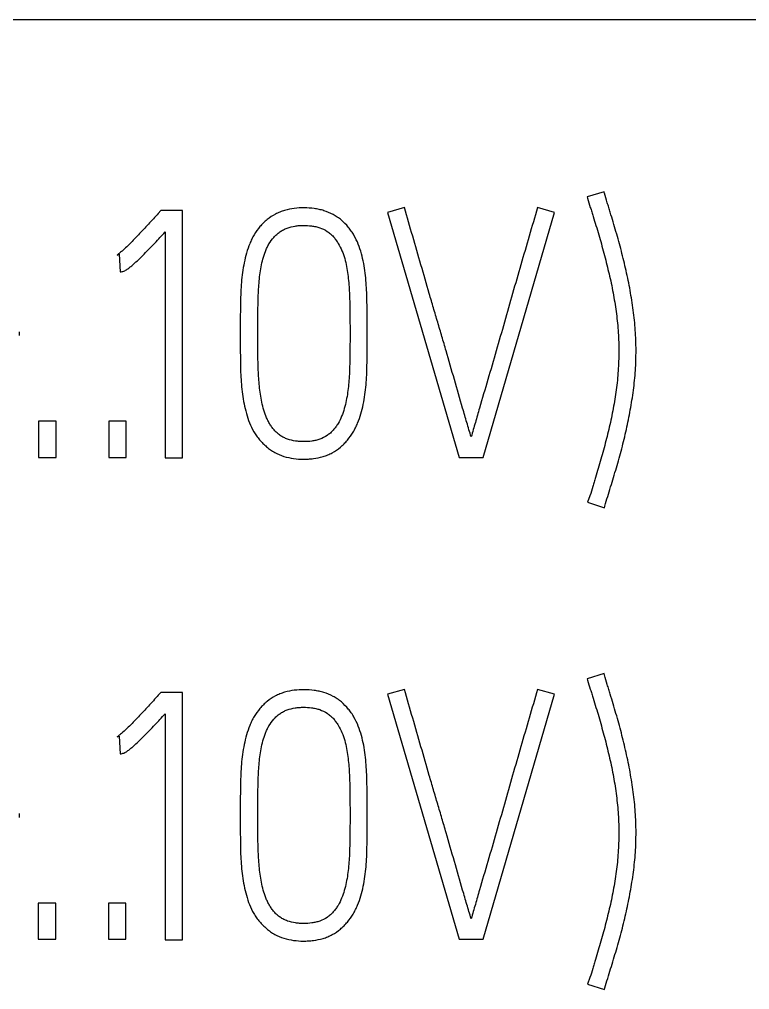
# Model space of a CAD drawing. Extents: x 0 to 420, y 0 to 297.
# Drawn here: x 109.46 to 114.46, y 217.73 to 224.38 of the extents above; entities that cross this region are included whole.
import ezdxf

# ---------------------------------------------------------------- set-up
doc = ezdxf.new("R2010")
doc.units = 0
doc.header["$LTSCALE"] = 23.1
doc.layers.add('10000_FRONT', color=7, linetype='CONTINUOUS')
doc.layers.add('10500_FRONT_LABELING', color=7, linetype='CONTINUOUS')

msp = doc.modelspace()

# ---------------------------------------------------------------- linework, layer by layer
at = {"layer": '10000_FRONT', "color": 7, "linetype": 'CONTINUOUS'}
msp.add_line((91.5146, 224.3763), (163.0146, 224.3763), dxfattribs=at)
at = {"layer": '10500_FRONT_LABELING', "color": 7, "linetype": 'CONTINUOUS'}
for p, q in [((113.4609, 223.1965), (113.3454, 223.1611)), ((113.4633, 223.1871), (113.4609, 223.1965)), ((113.3454, 223.1611), (113.3477, 223.1517)), ((110.424, 223.0668), (110.4075, 223.048)), ((110.5725, 223.0668), (110.424, 223.0668)), ((110.5725, 221.3739), (110.5725, 223.0668)), ((112.0934, 223.088), (111.9778, 223.055)), ((111.9778, 223.055), (112.4682, 221.3763)), ((112.6333, 221.3763), (113.1214, 223.055)), ((113.1214, 223.055), (113.0058, 223.088)), ((110.4547, 222.9206), (110.4547, 221.3739)), ((110.1246, 222.7627), (110.1387, 222.7674)), ((110.1387, 222.7674), (110.1458, 222.6471)), ((109.4558, 222.2109), (109.4558, 222.2369)), ((110.9687, 222.2369), (110.9687, 222.2109)), ((111.0889, 222.2109), (111.0889, 222.2369)), ((111.7208, 222.2369), (111.7208, 222.2109)), ((111.8387, 222.2109), (111.8387, 222.2369)), ((109.5866, 221.6238), (109.5866, 221.3763)), ((109.7068, 221.6238), (109.5866, 221.6238)), ((109.7068, 221.3763), (109.7068, 221.6238)), ((110.0676, 221.6238), (110.0676, 221.3763)), ((110.1878, 221.6238), (110.0676, 221.6238)), ((110.1878, 221.3763), (110.1878, 221.6238)), ((109.5866, 221.3763), (109.7068, 221.3763)), ((110.0676, 221.3763), (110.1878, 221.3763)), ((110.4547, 221.3739), (110.5725, 221.3739)), ((112.4682, 221.3763), (112.6333, 221.3763)), ((113.3642, 221.1145), (113.3477, 221.0697)), ((113.3477, 221.0697), (113.4633, 221.032)), ((113.4633, 221.032), (113.4656, 221.0438)), ((113.4609, 219.8965), (113.3454, 219.8611)), ((113.3454, 219.8611), (113.3477, 219.8517)), ((113.4633, 219.8871), (113.4609, 219.8965)), ((110.424, 219.7668), (110.4075, 219.748)), ((110.5725, 219.7668), (110.424, 219.7668)), ((110.5725, 218.0739), (110.5725, 219.7668)), ((112.0934, 219.788), (111.9778, 219.755)), ((111.9778, 219.755), (112.4682, 218.0763)), ((112.6333, 218.0763), (113.1214, 219.755)), ((113.1214, 219.755), (113.0058, 219.788)), ((110.4547, 219.6206), (110.4547, 218.0739)), ((110.1246, 219.4627), (110.1387, 219.4674)), ((110.1387, 219.4674), (110.1458, 219.3471)), ((109.4558, 218.9109), (109.4558, 218.9369)), ((110.9687, 218.9369), (110.9687, 218.9109)), ((111.0889, 218.9109), (111.0889, 218.9369)), ((111.7208, 218.9369), (111.7208, 218.9109)), ((111.8387, 218.9109), (111.8387, 218.9369)), ((109.5846, 218.3238), (109.5846, 218.0763)), ((109.7048, 218.3238), (109.5846, 218.3238)), ((109.7048, 218.0763), (109.7048, 218.3238)), ((110.0656, 218.3238), (110.0656, 218.0763)), ((110.1858, 218.3238), (110.0656, 218.3238)), ((110.1858, 218.0763), (110.1858, 218.3238)), ((109.5846, 218.0763), (109.7048, 218.0763)), ((110.0656, 218.0763), (110.1858, 218.0763)), ((110.4547, 218.0739), (110.5725, 218.0739)), ((112.4682, 218.0763), (112.6333, 218.0763)), ((113.3642, 217.8145), (113.3477, 217.7697)), ((113.3477, 217.7697), (113.4633, 217.732)), ((113.4633, 217.732), (113.4656, 217.7438))]:
    msp.add_line(p, q, dxfattribs=at)
for points, knots in [([(113.4656, 221.0438), (113.4793, 221.0872), (113.4928, 221.1307), (113.5195, 221.2178), (113.5329, 221.2613), (113.5587, 221.3485), (113.5711, 221.3922), (113.5939, 221.48), (113.6045, 221.5241), (113.6241, 221.6126), (113.633, 221.657), (113.6489, 221.7462), (113.6562, 221.791), (113.6683, 221.881), (113.673, 221.9262), (113.6774, 221.9947), (113.6785, 222.0176), (113.6799, 222.0635), (113.6802, 222.0866), (113.68, 222.1558), (113.6784, 222.2018), (113.6722, 222.2933), (113.6674, 222.3389), (113.6552, 222.4298), (113.6479, 222.4751), (113.6316, 222.5655), (113.6224, 222.6106), (113.6022, 222.7005), (113.5913, 222.7452), (113.5682, 222.8343), (113.5559, 222.8786), (113.5365, 222.9448), (113.5299, 222.9669), (113.5168, 223.011), (113.5103, 223.033), (113.5005, 223.0661), (113.4971, 223.0771), (113.4903, 223.0991), (113.4867, 223.11), (113.476, 223.1429), (113.4688, 223.1648), (113.4633, 223.1871)], [0, 0, 0, 0, 0.0625, 0.0625, 0.125, 0.125, 0.1875, 0.1875, 0.25, 0.25, 0.3125, 0.3125, 0.375, 0.375, 0.4375, 0.4375, 0.46875, 0.46875, 0.5, 0.5, 0.5625, 0.5625, 0.625, 0.625, 0.6875, 0.6875, 0.75, 0.75, 0.8125, 0.8125, 0.875, 0.875, 0.90625, 0.90625, 0.9375, 0.9375, 0.953125, 0.953125, 0.96875, 0.96875, 1, 1, 1, 1]), ([(113.3477, 223.1517), (113.353, 223.1305), (113.3599, 223.1098), (113.3705, 223.0788), (113.374, 223.0685), (113.3808, 223.0477), (113.384, 223.0373), (113.3936, 223.006), (113.3997, 222.9851), (113.4121, 222.9433), (113.4184, 222.9224), (113.4368, 222.8596), (113.4486, 222.8176), (113.471, 222.7334), (113.4818, 222.6911), (113.5021, 222.6062), (113.5116, 222.5635), (113.5281, 222.478), (113.5354, 222.4351), (113.5477, 222.3492), (113.5526, 222.3061), (113.5595, 222.2198), (113.5614, 222.1765), (113.5627, 222.0898), (113.562, 222.0463), (113.5586, 221.9809), (113.5571, 221.9591), (113.5534, 221.9155), (113.5511, 221.8938), (113.5434, 221.829), (113.5369, 221.786), (113.5221, 221.7005), (113.5136, 221.658), (113.4948, 221.5735), (113.4846, 221.5314), (113.4684, 221.4684), (113.4629, 221.4475), (113.4514, 221.4057), (113.4455, 221.3848), (113.4336, 221.3431), (113.4275, 221.3223), (113.4151, 221.2807), (113.4087, 221.2599), (113.3992, 221.2287), (113.3961, 221.2183), (113.3899, 221.1975), (113.3869, 221.1871), (113.3779, 221.1559), (113.3718, 221.135), (113.3642, 221.1145)], [0, 0, 0, 0, 0.03125, 0.03125, 0.046875, 0.046875, 0.0625, 0.0625, 0.09375, 0.09375, 0.125, 0.125, 0.1875, 0.1875, 0.25, 0.25, 0.3125, 0.3125, 0.375, 0.375, 0.4375, 0.4375, 0.5, 0.5, 0.5625, 0.5625, 0.59375, 0.59375, 0.625, 0.625, 0.6875, 0.6875, 0.75, 0.75, 0.8125, 0.8125, 0.84375, 0.84375, 0.875, 0.875, 0.90625, 0.90625, 0.9375, 0.9375, 0.953125, 0.953125, 0.96875, 0.96875, 1, 1, 1, 1]), ([(110.4075, 223.048), (110.3965, 223.0353), (110.385, 223.0231), (110.3624, 222.9983), (110.3511, 222.9859), (110.3171, 222.9489), (110.2942, 222.9244), (110.248, 222.8758), (110.2248, 222.8515), (110.1887, 222.8165), (110.1764, 222.8051), (110.1575, 222.7885), (110.1512, 222.7831), (110.1383, 222.7724), (110.1317, 222.7672), (110.1246, 222.7627)], [0, 0, 0, 0, 0.125, 0.125, 0.25, 0.25, 0.5, 0.5, 0.75, 0.75, 0.875, 0.875, 0.9375, 0.9375, 1, 1, 1, 1]), ([(111.8387, 222.2369), (111.8387, 222.2817), (111.8384, 222.3265), (111.8374, 222.416), (111.837, 222.4608), (111.8334, 222.5501), (111.83, 222.5947), (111.8218, 222.6613), (111.8185, 222.6834), (111.8102, 222.7276), (111.8051, 222.7496), (111.7928, 222.7935), (111.7858, 222.8152), (111.7692, 222.8573), (111.7596, 222.8779), (111.7423, 222.9075), (111.7361, 222.9172), (111.7231, 222.9358), (111.7163, 222.9448), (111.6946, 222.971), (111.6788, 222.9871), (111.6526, 223.0091), (111.6433, 223.0161), (111.6245, 223.029), (111.6148, 223.0349), (111.5849, 223.051), (111.564, 223.0596), (111.5312, 223.0698), (111.52, 223.0727), (111.4977, 223.0776), (111.4865, 223.0795), (111.4528, 223.0842), (111.4302, 223.0856), (111.3846, 223.0858), (111.3616, 223.0846), (111.3166, 223.0789), (111.2945, 223.0744), (111.262, 223.0648), (111.2513, 223.0611), (111.2302, 223.0527), (111.2196, 223.048), (111.1891, 223.0321), (111.1702, 223.0195), (111.1438, 222.9981), (111.1353, 222.9904), (111.1189, 222.9743), (111.1111, 222.9659), (111.089, 222.9398), (111.0758, 222.9214), (111.0582, 222.892), (111.0528, 222.8818), (111.0427, 222.8613), (111.0382, 222.8509), (111.0254, 222.8194), (111.0182, 222.798), (111.0055, 222.7546), (111.0001, 222.7326), (110.991, 222.688), (110.9873, 222.6655), (110.978, 222.5982), (110.9743, 222.5531), (110.9714, 222.4855), (110.9708, 222.4629), (110.97, 222.4177), (110.9697, 222.3951), (110.9689, 222.3273), (110.9687, 222.2821), (110.9687, 222.2369)], [0, 0, 0, 0, 0.0625, 0.0625, 0.125, 0.125, 0.1875, 0.1875, 0.21875, 0.21875, 0.25, 0.25, 0.28125, 0.28125, 0.3125, 0.3125, 0.328125, 0.328125, 0.34375, 0.34375, 0.375, 0.375, 0.390625, 0.390625, 0.40625, 0.40625, 0.4375, 0.4375, 0.453125, 0.453125, 0.46875, 0.46875, 0.5, 0.5, 0.53125, 0.53125, 0.5625, 0.5625, 0.578125, 0.578125, 0.59375, 0.59375, 0.625, 0.625, 0.640625, 0.640625, 0.65625, 0.65625, 0.6875, 0.6875, 0.703125, 0.703125, 0.71875, 0.71875, 0.75, 0.75, 0.78125, 0.78125, 0.8125, 0.8125, 0.875, 0.875, 0.90625, 0.90625, 0.9375, 0.9375, 1, 1, 1, 1]), ([(112.5508, 221.5177), (112.5455, 221.5339), (112.5406, 221.5502), (112.5308, 221.5829), (112.526, 221.5992), (112.5115, 221.6483), (112.502, 221.681), (112.4734, 221.7791), (112.4546, 221.8446), (112.4168, 221.9756), (112.398, 222.0411), (112.3695, 222.1393), (112.36, 222.172), (112.3408, 222.2374), (112.3311, 222.27), (112.3116, 222.3353), (112.3019, 222.368), (112.2827, 222.4334), (112.2733, 222.4661), (112.2449, 222.5644), (112.2261, 222.6298), (112.1691, 222.8262), (112.131, 222.957), (112.0934, 223.088)], [0, 0, 0, 0, 0.03125, 0.03125, 0.0625, 0.0625, 0.125, 0.125, 0.25, 0.25, 0.375, 0.375, 0.4375, 0.4375, 0.5, 0.5, 0.5625, 0.5625, 0.625, 0.625, 0.75, 0.75, 1, 1, 1, 1]), ([(113.0058, 223.088), (112.9673, 222.9574), (112.929, 222.8266), (112.8532, 222.5649), (112.8157, 222.4339), (112.7599, 222.2373), (112.7412, 222.1718), (112.7036, 222.0409), (112.6846, 221.9754), (112.6462, 221.8447), (112.6265, 221.7795), (112.5979, 221.6814), (112.5886, 221.6486), (112.5747, 221.5994), (112.5701, 221.583), (112.5608, 221.5503), (112.556, 221.5339), (112.5508, 221.5177)], [0, 0, 0, 0, 0.25, 0.25, 0.5, 0.5, 0.625, 0.625, 0.75, 0.75, 0.875, 0.875, 0.9375, 0.9375, 0.96875, 0.96875, 1, 1, 1, 1]), ([(110.1458, 222.6471), (110.1502, 222.6471), (110.1546, 222.6478), (110.1631, 222.6497), (110.1674, 222.6507), (110.1757, 222.6537), (110.1796, 222.6557), (110.1871, 222.66), (110.1908, 222.6624), (110.2015, 222.6699), (110.2084, 222.6752), (110.222, 222.6862), (110.2286, 222.6918), (110.2482, 222.709), (110.2609, 222.7209), (110.286, 222.745), (110.2983, 222.7572), (110.3352, 222.7942), (110.3593, 222.8193), (110.4072, 222.8697), (110.431, 222.8952), (110.4547, 222.9206)], [0, 0, 0, 0, 0.03125, 0.03125, 0.0625, 0.0625, 0.09375, 0.09375, 0.125, 0.125, 0.1875, 0.1875, 0.25, 0.25, 0.375, 0.375, 0.5, 0.5, 0.75, 0.75, 1, 1, 1, 1]), ([(111.0889, 222.2369), (111.0889, 222.274), (111.0891, 222.3111), (111.09, 222.3854), (111.0905, 222.4225), (111.0921, 222.4781), (111.0928, 222.4967), (111.0949, 222.5337), (111.0962, 222.5522), (111.0993, 222.5892), (111.1011, 222.6077), (111.1057, 222.6447), (111.1083, 222.6631), (111.1151, 222.6995), (111.1192, 222.7175), (111.1288, 222.7531), (111.1344, 222.7706), (111.1445, 222.7964), (111.1482, 222.805), (111.1563, 222.8218), (111.1608, 222.8301), (111.1754, 222.8544), (111.1864, 222.8696), (111.2051, 222.8907), (111.2117, 222.8975), (111.2257, 222.9102), (111.2403, 222.9221), (111.2563, 222.9319), (111.2731, 222.9406), (111.2819, 222.9444), (111.3085, 222.9541), (111.3268, 222.9584), (111.3547, 222.9626), (111.3642, 222.9637), (111.383, 222.965), (111.3924, 222.9654), (111.4206, 222.9655), (111.4392, 222.9646), (111.4671, 222.9608), (111.4763, 222.9591), (111.4948, 222.9549), (111.504, 222.9523), (111.5309, 222.9432), (111.548, 222.9351), (111.5719, 222.9196), (111.5796, 222.9139), (111.5938, 222.9016), (111.6005, 222.895), (111.613, 222.8809), (111.6188, 222.8734), (111.63, 222.858), (111.6352, 222.8502), (111.6499, 222.8261), (111.6584, 222.8094), (111.6729, 222.7747), (111.6791, 222.7567), (111.6895, 222.7206), (111.6938, 222.7024), (111.7009, 222.6658), (111.7037, 222.6474), (111.7083, 222.6104), (111.7102, 222.5919), (111.7134, 222.5547), (111.7147, 222.5361), (111.7168, 222.4988), (111.7175, 222.4801), (111.7192, 222.424), (111.7198, 222.3866), (111.7206, 222.3117), (111.7208, 222.2743), (111.7208, 222.2369)], [0, 0, 0, 0, 0.0625, 0.0625, 0.125, 0.125, 0.15625, 0.15625, 0.1875, 0.1875, 0.21875, 0.21875, 0.25, 0.25, 0.28125, 0.28125, 0.3125, 0.3125, 0.328125, 0.328125, 0.34375, 0.34375, 0.375, 0.375, 0.390625, 0.390625, 0.40625, 0.421875, 0.421875, 0.4375, 0.4375, 0.46875, 0.46875, 0.484375, 0.484375, 0.5, 0.5, 0.53125, 0.53125, 0.546875, 0.546875, 0.5625, 0.5625, 0.59375, 0.59375, 0.609375, 0.609375, 0.625, 0.625, 0.640625, 0.640625, 0.65625, 0.65625, 0.6875, 0.6875, 0.71875, 0.71875, 0.75, 0.75, 0.78125, 0.78125, 0.8125, 0.8125, 0.84375, 0.84375, 0.875, 0.875, 0.9375, 0.9375, 1, 1, 1, 1]), ([(110.9687, 222.2109), (110.9687, 222.1662), (110.9689, 222.1216), (110.9697, 222.0546), (110.97, 222.0323), (110.9708, 221.9877), (110.9713, 221.9654), (110.9741, 221.8986), (110.9778, 221.8542), (110.9868, 221.7879), (110.9903, 221.7658), (110.9991, 221.7219), (111.0044, 221.6999), (111.0169, 221.6562), (111.024, 221.6347), (111.0406, 221.5927), (111.0503, 221.5722), (111.0677, 221.5428), (111.0739, 221.5332), (111.0872, 221.5147), (111.0942, 221.5059), (111.1089, 221.4888), (111.1166, 221.4805), (111.1326, 221.4646), (111.1408, 221.4569), (111.1581, 221.4422), (111.1671, 221.4351), (111.1857, 221.4219), (111.1953, 221.4158), (111.2249, 221.3993), (111.2458, 221.3906), (111.2895, 221.377), (111.3117, 221.3723), (111.3564, 221.366), (111.379, 221.3646), (111.4131, 221.3644), (111.4246, 221.3647), (111.4472, 221.366), (111.4585, 221.367), (111.492, 221.3713), (111.5141, 221.3759), (111.5466, 221.3856), (111.5573, 221.3894), (111.5785, 221.3981), (111.5888, 221.403), (111.6187, 221.4191), (111.6373, 221.4319), (111.6634, 221.4539), (111.6719, 221.4617), (111.6879, 221.4778), (111.6955, 221.4861), (111.7173, 221.5119), (111.7305, 221.5303), (111.7481, 221.5594), (111.7535, 221.5695), (111.7637, 221.5898), (111.7683, 221.6001), (111.7813, 221.6313), (111.7887, 221.6526), (111.8017, 221.6956), (111.8071, 221.7175), (111.8163, 221.7619), (111.82, 221.7842), (111.8293, 221.8513), (111.8331, 221.8961), (111.836, 221.9635), (111.8366, 221.9859), (111.8374, 222.0309), (111.8377, 222.0534), (111.8384, 222.1209), (111.8387, 222.1659), (111.8387, 222.2109)], [0, 0, 0, 0, 0.0625, 0.0625, 0.09375, 0.09375, 0.125, 0.125, 0.1875, 0.1875, 0.21875, 0.21875, 0.25, 0.25, 0.28125, 0.28125, 0.3125, 0.3125, 0.328125, 0.328125, 0.34375, 0.34375, 0.359375, 0.359375, 0.375, 0.375, 0.390625, 0.390625, 0.40625, 0.40625, 0.4375, 0.4375, 0.46875, 0.46875, 0.5, 0.5, 0.515625, 0.515625, 0.53125, 0.53125, 0.5625, 0.5625, 0.578125, 0.578125, 0.59375, 0.59375, 0.625, 0.625, 0.640625, 0.640625, 0.65625, 0.65625, 0.6875, 0.6875, 0.703125, 0.703125, 0.71875, 0.71875, 0.75, 0.75, 0.78125, 0.78125, 0.8125, 0.8125, 0.875, 0.875, 0.90625, 0.90625, 0.9375, 0.9375, 1, 1, 1, 1]), ([(111.7208, 222.2109), (111.7208, 222.1737), (111.7206, 222.1365), (111.7197, 222.0621), (111.7192, 222.0249), (111.7174, 221.9691), (111.7166, 221.9506), (111.7143, 221.9134), (111.7128, 221.8949), (111.7074, 221.8392), (111.7026, 221.8022), (111.6913, 221.7475), (111.6868, 221.7294), (111.6765, 221.6935), (111.6706, 221.6758), (111.6566, 221.6415), (111.6485, 221.6249), (111.634, 221.601), (111.6288, 221.5931), (111.6178, 221.5779), (111.6119, 221.5706), (111.5996, 221.5566), (111.593, 221.55), (111.579, 221.5375), (111.5715, 221.5317), (111.5482, 221.5158), (111.5315, 221.5076), (111.5049, 221.4982), (111.4958, 221.4956), (111.4775, 221.4913), (111.4499, 221.4863), (111.422, 221.4847), (111.3938, 221.4847), (111.3843, 221.4851), (111.3657, 221.4863), (111.3564, 221.4873), (111.3288, 221.4914), (111.3107, 221.4955), (111.2842, 221.5049), (111.2754, 221.5086), (111.2586, 221.517), (111.2505, 221.5218), (111.2351, 221.5323), (111.2277, 221.5381), (111.2136, 221.5507), (111.207, 221.5574), (111.1947, 221.5715), (111.189, 221.5788), (111.1781, 221.594), (111.173, 221.6018), (111.1635, 221.618), (111.1591, 221.6263), (111.1511, 221.6433), (111.1475, 221.6518), (111.1374, 221.6779), (111.1319, 221.6956), (111.122, 221.7315), (111.1177, 221.7497), (111.1068, 221.8046), (111.1021, 221.8413), (111.0968, 221.8966), (111.0953, 221.915), (111.0931, 221.9519), (111.0923, 221.9704), (111.0905, 222.0258), (111.09, 222.0628), (111.0891, 222.1369), (111.0889, 222.1739), (111.0889, 222.2109)], [0, 0, 0, 0, 0.0625, 0.0625, 0.125, 0.125, 0.15625, 0.15625, 0.1875, 0.1875, 0.25, 0.25, 0.28125, 0.28125, 0.3125, 0.3125, 0.34375, 0.34375, 0.359375, 0.359375, 0.375, 0.375, 0.390625, 0.390625, 0.40625, 0.40625, 0.4375, 0.4375, 0.453125, 0.453125, 0.46875, 0.5, 0.5, 0.515625, 0.515625, 0.53125, 0.53125, 0.5625, 0.5625, 0.578125, 0.578125, 0.59375, 0.59375, 0.609375, 0.609375, 0.625, 0.625, 0.640625, 0.640625, 0.65625, 0.65625, 0.671875, 0.671875, 0.6875, 0.6875, 0.71875, 0.71875, 0.75, 0.75, 0.8125, 0.8125, 0.84375, 0.84375, 0.875, 0.875, 0.9375, 0.9375, 1, 1, 1, 1]), ([(113.4656, 217.7438), (113.4793, 217.7872), (113.4928, 217.8307), (113.5195, 217.9178), (113.5329, 217.9613), (113.5587, 218.0485), (113.5711, 218.0922), (113.5939, 218.18), (113.6045, 218.2241), (113.6241, 218.3126), (113.633, 218.357), (113.6489, 218.4462), (113.6562, 218.491), (113.6683, 218.581), (113.673, 218.6262), (113.6774, 218.6947), (113.6785, 218.7176), (113.6799, 218.7635), (113.6802, 218.7866), (113.68, 218.8558), (113.6784, 218.9018), (113.6722, 218.9933), (113.6674, 219.0389), (113.6552, 219.1298), (113.6479, 219.1751), (113.6316, 219.2655), (113.6224, 219.3106), (113.6022, 219.4005), (113.5913, 219.4452), (113.5682, 219.5343), (113.5559, 219.5786), (113.5365, 219.6448), (113.5299, 219.6669), (113.5168, 219.711), (113.5103, 219.733), (113.5005, 219.7661), (113.4971, 219.7771), (113.4903, 219.7991), (113.4867, 219.81), (113.476, 219.8429), (113.4688, 219.8648), (113.4633, 219.8871)], [0, 0, 0, 0, 0.0625, 0.0625, 0.125, 0.125, 0.1875, 0.1875, 0.25, 0.25, 0.3125, 0.3125, 0.375, 0.375, 0.4375, 0.4375, 0.46875, 0.46875, 0.5, 0.5, 0.5625, 0.5625, 0.625, 0.625, 0.6875, 0.6875, 0.75, 0.75, 0.8125, 0.8125, 0.875, 0.875, 0.90625, 0.90625, 0.9375, 0.9375, 0.953125, 0.953125, 0.96875, 0.96875, 1, 1, 1, 1]), ([(113.3477, 219.8517), (113.353, 219.8305), (113.3599, 219.8098), (113.3705, 219.7788), (113.374, 219.7685), (113.3808, 219.7477), (113.384, 219.7373), (113.3936, 219.706), (113.3997, 219.6851), (113.4121, 219.6433), (113.4184, 219.6224), (113.4368, 219.5596), (113.4486, 219.5176), (113.471, 219.4334), (113.4818, 219.3911), (113.5021, 219.3062), (113.5116, 219.2635), (113.5281, 219.178), (113.5354, 219.1351), (113.5477, 219.0492), (113.5526, 219.0061), (113.5595, 218.9198), (113.5614, 218.8765), (113.5627, 218.7898), (113.562, 218.7463), (113.5586, 218.6809), (113.5571, 218.6591), (113.5534, 218.6155), (113.5511, 218.5938), (113.5434, 218.529), (113.5369, 218.486), (113.5221, 218.4005), (113.5136, 218.358), (113.4948, 218.2735), (113.4846, 218.2314), (113.4684, 218.1684), (113.4629, 218.1475), (113.4514, 218.1057), (113.4455, 218.0848), (113.4336, 218.0431), (113.4275, 218.0223), (113.4151, 217.9807), (113.4087, 217.9599), (113.3992, 217.9287), (113.3961, 217.9183), (113.3899, 217.8975), (113.3869, 217.8871), (113.3779, 217.8559), (113.3718, 217.835), (113.3642, 217.8145)], [0, 0, 0, 0, 0.03125, 0.03125, 0.046875, 0.046875, 0.0625, 0.0625, 0.09375, 0.09375, 0.125, 0.125, 0.1875, 0.1875, 0.25, 0.25, 0.3125, 0.3125, 0.375, 0.375, 0.4375, 0.4375, 0.5, 0.5, 0.5625, 0.5625, 0.59375, 0.59375, 0.625, 0.625, 0.6875, 0.6875, 0.75, 0.75, 0.8125, 0.8125, 0.84375, 0.84375, 0.875, 0.875, 0.90625, 0.90625, 0.9375, 0.9375, 0.953125, 0.953125, 0.96875, 0.96875, 1, 1, 1, 1]), ([(110.4075, 219.748), (110.3965, 219.7353), (110.385, 219.7231), (110.3624, 219.6983), (110.3511, 219.6859), (110.3171, 219.6489), (110.2942, 219.6244), (110.248, 219.5758), (110.2248, 219.5515), (110.1887, 219.5165), (110.1764, 219.5051), (110.1575, 219.4885), (110.1512, 219.4831), (110.1383, 219.4724), (110.1317, 219.4672), (110.1246, 219.4627)], [0, 0, 0, 0, 0.125, 0.125, 0.25, 0.25, 0.5, 0.5, 0.75, 0.75, 0.875, 0.875, 0.9375, 0.9375, 1, 1, 1, 1]), ([(111.8387, 218.9369), (111.8387, 218.9817), (111.8384, 219.0265), (111.8374, 219.116), (111.837, 219.1608), (111.8334, 219.2501), (111.83, 219.2947), (111.8218, 219.3613), (111.8185, 219.3834), (111.8102, 219.4276), (111.8051, 219.4496), (111.7928, 219.4935), (111.7858, 219.5152), (111.7692, 219.5573), (111.7596, 219.5779), (111.7423, 219.6075), (111.7361, 219.6172), (111.7231, 219.6358), (111.7163, 219.6448), (111.6946, 219.671), (111.6788, 219.6871), (111.6526, 219.7091), (111.6433, 219.7161), (111.6245, 219.729), (111.6148, 219.7349), (111.5849, 219.751), (111.564, 219.7596), (111.5312, 219.7698), (111.52, 219.7727), (111.4977, 219.7776), (111.4865, 219.7795), (111.4528, 219.7842), (111.4302, 219.7856), (111.3846, 219.7858), (111.3616, 219.7846), (111.3166, 219.7789), (111.2945, 219.7744), (111.262, 219.7648), (111.2513, 219.7611), (111.2302, 219.7527), (111.2196, 219.748), (111.1891, 219.7321), (111.1702, 219.7195), (111.1438, 219.6981), (111.1353, 219.6904), (111.1189, 219.6743), (111.1111, 219.6659), (111.089, 219.6398), (111.0758, 219.6214), (111.0582, 219.592), (111.0528, 219.5818), (111.0427, 219.5613), (111.0382, 219.5509), (111.0254, 219.5194), (111.0182, 219.498), (111.0055, 219.4546), (111.0001, 219.4326), (110.991, 219.388), (110.9873, 219.3655), (110.978, 219.2982), (110.9743, 219.2531), (110.9714, 219.1855), (110.9708, 219.1629), (110.97, 219.1177), (110.9697, 219.0951), (110.9689, 219.0273), (110.9687, 218.9821), (110.9687, 218.9369)], [0, 0, 0, 0, 0.0625, 0.0625, 0.125, 0.125, 0.1875, 0.1875, 0.21875, 0.21875, 0.25, 0.25, 0.28125, 0.28125, 0.3125, 0.3125, 0.328125, 0.328125, 0.34375, 0.34375, 0.375, 0.375, 0.390625, 0.390625, 0.40625, 0.40625, 0.4375, 0.4375, 0.453125, 0.453125, 0.46875, 0.46875, 0.5, 0.5, 0.53125, 0.53125, 0.5625, 0.5625, 0.578125, 0.578125, 0.59375, 0.59375, 0.625, 0.625, 0.640625, 0.640625, 0.65625, 0.65625, 0.6875, 0.6875, 0.703125, 0.703125, 0.71875, 0.71875, 0.75, 0.75, 0.78125, 0.78125, 0.8125, 0.8125, 0.875, 0.875, 0.90625, 0.90625, 0.9375, 0.9375, 1, 1, 1, 1]), ([(112.5508, 218.2177), (112.5455, 218.2339), (112.5406, 218.2502), (112.5308, 218.2829), (112.526, 218.2992), (112.5115, 218.3483), (112.502, 218.381), (112.4734, 218.4791), (112.4546, 218.5446), (112.4168, 218.6756), (112.398, 218.7411), (112.3695, 218.8393), (112.36, 218.872), (112.3408, 218.9374), (112.3311, 218.97), (112.3116, 219.0353), (112.3019, 219.068), (112.2827, 219.1334), (112.2733, 219.1661), (112.2449, 219.2644), (112.2261, 219.3298), (112.1691, 219.5262), (112.131, 219.657), (112.0934, 219.788)], [0, 0, 0, 0, 0.03125, 0.03125, 0.0625, 0.0625, 0.125, 0.125, 0.25, 0.25, 0.375, 0.375, 0.4375, 0.4375, 0.5, 0.5, 0.5625, 0.5625, 0.625, 0.625, 0.75, 0.75, 1, 1, 1, 1]), ([(113.0058, 219.788), (112.9673, 219.6574), (112.929, 219.5266), (112.8532, 219.2649), (112.8157, 219.1339), (112.7599, 218.9373), (112.7412, 218.8718), (112.7036, 218.7409), (112.6846, 218.6754), (112.6462, 218.5447), (112.6265, 218.4795), (112.5979, 218.3814), (112.5886, 218.3486), (112.5747, 218.2994), (112.5701, 218.283), (112.5608, 218.2503), (112.556, 218.2339), (112.5508, 218.2177)], [0, 0, 0, 0, 0.25, 0.25, 0.5, 0.5, 0.625, 0.625, 0.75, 0.75, 0.875, 0.875, 0.9375, 0.9375, 0.96875, 0.96875, 1, 1, 1, 1]), ([(111.0889, 218.9369), (111.0889, 218.974), (111.0891, 219.0111), (111.09, 219.0854), (111.0905, 219.1225), (111.0921, 219.1781), (111.0928, 219.1967), (111.0949, 219.2337), (111.0962, 219.2522), (111.0993, 219.2892), (111.1011, 219.3077), (111.1057, 219.3447), (111.1083, 219.3631), (111.1151, 219.3995), (111.1192, 219.4175), (111.1288, 219.4531), (111.1344, 219.4706), (111.1445, 219.4964), (111.1482, 219.505), (111.1563, 219.5218), (111.1608, 219.5301), (111.1754, 219.5544), (111.1864, 219.5696), (111.2051, 219.5907), (111.2117, 219.5975), (111.2257, 219.6102), (111.2403, 219.6221), (111.2563, 219.6319), (111.2731, 219.6406), (111.2819, 219.6444), (111.3085, 219.6541), (111.3268, 219.6584), (111.3547, 219.6626), (111.3642, 219.6637), (111.383, 219.665), (111.3924, 219.6654), (111.4206, 219.6655), (111.4392, 219.6646), (111.4671, 219.6608), (111.4763, 219.6591), (111.4948, 219.6549), (111.504, 219.6523), (111.5309, 219.6432), (111.548, 219.6351), (111.5719, 219.6196), (111.5796, 219.6139), (111.5938, 219.6016), (111.6005, 219.595), (111.613, 219.5809), (111.6188, 219.5734), (111.63, 219.558), (111.6352, 219.5502), (111.6499, 219.5261), (111.6584, 219.5094), (111.6729, 219.4747), (111.6791, 219.4567), (111.6895, 219.4206), (111.6938, 219.4024), (111.7009, 219.3658), (111.7037, 219.3474), (111.7083, 219.3104), (111.7102, 219.2919), (111.7134, 219.2547), (111.7147, 219.2361), (111.7168, 219.1988), (111.7175, 219.1801), (111.7192, 219.124), (111.7198, 219.0866), (111.7206, 219.0117), (111.7208, 218.9743), (111.7208, 218.9369)], [0, 0, 0, 0, 0.0625, 0.0625, 0.125, 0.125, 0.15625, 0.15625, 0.1875, 0.1875, 0.21875, 0.21875, 0.25, 0.25, 0.28125, 0.28125, 0.3125, 0.3125, 0.328125, 0.328125, 0.34375, 0.34375, 0.375, 0.375, 0.390625, 0.390625, 0.40625, 0.421875, 0.421875, 0.4375, 0.4375, 0.46875, 0.46875, 0.484375, 0.484375, 0.5, 0.5, 0.53125, 0.53125, 0.546875, 0.546875, 0.5625, 0.5625, 0.59375, 0.59375, 0.609375, 0.609375, 0.625, 0.625, 0.640625, 0.640625, 0.65625, 0.65625, 0.6875, 0.6875, 0.71875, 0.71875, 0.75, 0.75, 0.78125, 0.78125, 0.8125, 0.8125, 0.84375, 0.84375, 0.875, 0.875, 0.9375, 0.9375, 1, 1, 1, 1]), ([(110.1458, 219.3471), (110.1502, 219.3471), (110.1546, 219.3478), (110.1631, 219.3497), (110.1674, 219.3507), (110.1757, 219.3537), (110.1796, 219.3557), (110.1871, 219.36), (110.1908, 219.3624), (110.2015, 219.3699), (110.2084, 219.3752), (110.222, 219.3862), (110.2286, 219.3918), (110.2482, 219.409), (110.2609, 219.4209), (110.286, 219.445), (110.2983, 219.4572), (110.3352, 219.4942), (110.3593, 219.5193), (110.4072, 219.5697), (110.431, 219.5952), (110.4547, 219.6206)], [0, 0, 0, 0, 0.03125, 0.03125, 0.0625, 0.0625, 0.09375, 0.09375, 0.125, 0.125, 0.1875, 0.1875, 0.25, 0.25, 0.375, 0.375, 0.5, 0.5, 0.75, 0.75, 1, 1, 1, 1]), ([(110.9687, 218.9109), (110.9687, 218.8662), (110.9689, 218.8216), (110.9697, 218.7546), (110.97, 218.7323), (110.9708, 218.6877), (110.9713, 218.6654), (110.9741, 218.5986), (110.9778, 218.5542), (110.9868, 218.4879), (110.9903, 218.4658), (110.9991, 218.4219), (111.0044, 218.3999), (111.0169, 218.3562), (111.024, 218.3347), (111.0406, 218.2927), (111.0503, 218.2722), (111.0677, 218.2428), (111.0739, 218.2332), (111.0872, 218.2147), (111.0942, 218.2059), (111.1089, 218.1888), (111.1166, 218.1805), (111.1326, 218.1646), (111.1408, 218.1569), (111.1581, 218.1422), (111.1671, 218.1351), (111.1857, 218.1219), (111.1953, 218.1158), (111.2249, 218.0993), (111.2458, 218.0906), (111.2895, 218.077), (111.3117, 218.0723), (111.3564, 218.066), (111.379, 218.0646), (111.4131, 218.0644), (111.4246, 218.0647), (111.4472, 218.066), (111.4585, 218.067), (111.492, 218.0713), (111.5141, 218.0759), (111.5466, 218.0856), (111.5573, 218.0894), (111.5785, 218.0981), (111.5888, 218.103), (111.6187, 218.1191), (111.6373, 218.1319), (111.6634, 218.1539), (111.6719, 218.1617), (111.6879, 218.1778), (111.6955, 218.1861), (111.7173, 218.2119), (111.7305, 218.2303), (111.7481, 218.2594), (111.7535, 218.2695), (111.7637, 218.2898), (111.7683, 218.3001), (111.7813, 218.3313), (111.7887, 218.3526), (111.8017, 218.3956), (111.8071, 218.4175), (111.8163, 218.4619), (111.82, 218.4842), (111.8293, 218.5513), (111.8331, 218.5961), (111.836, 218.6635), (111.8366, 218.6859), (111.8374, 218.7309), (111.8377, 218.7534), (111.8384, 218.8209), (111.8387, 218.8659), (111.8387, 218.9109)], [0, 0, 0, 0, 0.0625, 0.0625, 0.09375, 0.09375, 0.125, 0.125, 0.1875, 0.1875, 0.21875, 0.21875, 0.25, 0.25, 0.28125, 0.28125, 0.3125, 0.3125, 0.328125, 0.328125, 0.34375, 0.34375, 0.359375, 0.359375, 0.375, 0.375, 0.390625, 0.390625, 0.40625, 0.40625, 0.4375, 0.4375, 0.46875, 0.46875, 0.5, 0.5, 0.515625, 0.515625, 0.53125, 0.53125, 0.5625, 0.5625, 0.578125, 0.578125, 0.59375, 0.59375, 0.625, 0.625, 0.640625, 0.640625, 0.65625, 0.65625, 0.6875, 0.6875, 0.703125, 0.703125, 0.71875, 0.71875, 0.75, 0.75, 0.78125, 0.78125, 0.8125, 0.8125, 0.875, 0.875, 0.90625, 0.90625, 0.9375, 0.9375, 1, 1, 1, 1]), ([(111.7208, 218.9109), (111.7208, 218.8737), (111.7206, 218.8365), (111.7197, 218.7621), (111.7192, 218.7249), (111.7174, 218.6691), (111.7166, 218.6506), (111.7143, 218.6134), (111.7128, 218.5949), (111.7074, 218.5392), (111.7026, 218.5022), (111.6913, 218.4475), (111.6868, 218.4294), (111.6765, 218.3935), (111.6706, 218.3758), (111.6566, 218.3415), (111.6485, 218.3249), (111.634, 218.301), (111.6288, 218.2931), (111.6178, 218.2779), (111.6119, 218.2706), (111.5996, 218.2566), (111.593, 218.25), (111.579, 218.2375), (111.5715, 218.2317), (111.5482, 218.2158), (111.5315, 218.2076), (111.5049, 218.1982), (111.4958, 218.1956), (111.4775, 218.1913), (111.4499, 218.1863), (111.422, 218.1847), (111.3938, 218.1847), (111.3843, 218.1851), (111.3657, 218.1863), (111.3564, 218.1873), (111.3288, 218.1914), (111.3107, 218.1955), (111.2842, 218.2049), (111.2754, 218.2086), (111.2586, 218.217), (111.2505, 218.2218), (111.2351, 218.2323), (111.2277, 218.2381), (111.2136, 218.2507), (111.207, 218.2574), (111.1947, 218.2715), (111.189, 218.2788), (111.1781, 218.294), (111.173, 218.3018), (111.1635, 218.318), (111.1591, 218.3263), (111.1511, 218.3433), (111.1475, 218.3518), (111.1374, 218.3779), (111.1319, 218.3956), (111.122, 218.4315), (111.1177, 218.4497), (111.1068, 218.5046), (111.1021, 218.5413), (111.0968, 218.5966), (111.0953, 218.615), (111.0931, 218.6519), (111.0923, 218.6704), (111.0905, 218.7258), (111.09, 218.7628), (111.0891, 218.8369), (111.0889, 218.8739), (111.0889, 218.9109)], [0, 0, 0, 0, 0.0625, 0.0625, 0.125, 0.125, 0.15625, 0.15625, 0.1875, 0.1875, 0.25, 0.25, 0.28125, 0.28125, 0.3125, 0.3125, 0.34375, 0.34375, 0.359375, 0.359375, 0.375, 0.375, 0.390625, 0.390625, 0.40625, 0.40625, 0.4375, 0.4375, 0.453125, 0.453125, 0.46875, 0.5, 0.5, 0.515625, 0.515625, 0.53125, 0.53125, 0.5625, 0.5625, 0.578125, 0.578125, 0.59375, 0.59375, 0.609375, 0.609375, 0.625, 0.625, 0.640625, 0.640625, 0.65625, 0.65625, 0.671875, 0.671875, 0.6875, 0.6875, 0.71875, 0.71875, 0.75, 0.75, 0.8125, 0.8125, 0.84375, 0.84375, 0.875, 0.875, 0.9375, 0.9375, 1, 1, 1, 1])]:
    msp.add_open_spline(points, degree=3, knots=knots, dxfattribs=at)

doc.saveas('drawing.dxf')
